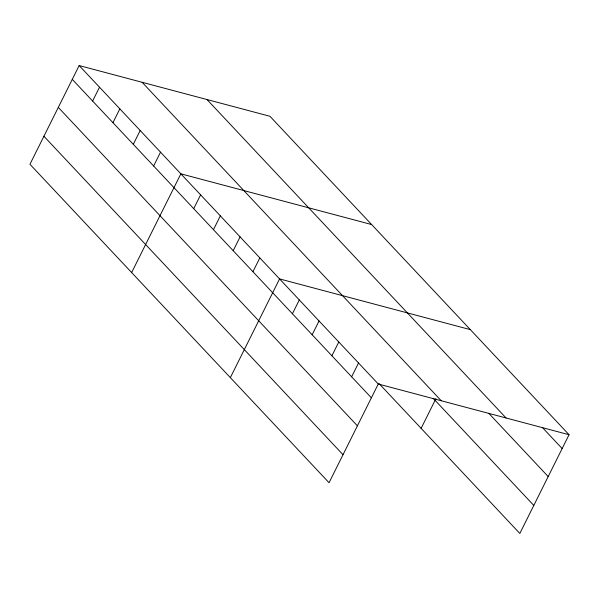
<?xml version="1.0" encoding="UTF-8"?>
<svg xmlns="http://www.w3.org/2000/svg" width="599" height="599" viewBox="0 0 599 599"><rect width="100%" height="100%" fill="white"/><g stroke="black" fill="none" stroke-linecap="round" stroke-linejoin="round"><path stroke-width="0.9" d="M79.165 65.553L29.95 164.276L329.053 482.719L378.269 384.004L79.165 65.553L269.947 116.281L569.05 434.724L519.835 533.447L379.1 383.615M92.613 101.036L99.509 87.207M112.956 122.69L119.845 108.861M133.292 144.344L140.188 130.515M153.629 165.998L160.525 152.168M131.645 272.545L180.861 173.83L371.642 224.55M193.709 208.669L200.605 194.847M213.454 229.687L220.342 215.865M233.191 250.704L240.087 236.882M252.935 271.721L259.824 257.899M230.345 377.632L279.568 278.917L470.35 329.637M292.417 313.756L299.305 299.934M312.154 334.774L319.05 320.952M331.898 355.791L338.787 341.969M351.635 376.808L358.531 362.987M421.127 428.36L435.915 398.694M378.269 384.004L569.05 434.724M542.417 427.536L562.154 448.554M206.992 99.539L506.095 417.99M488.971 413.512L548.19 476.564M142.128 82.295L441.231 400.738M433.182 398.313L533.799 505.429M72.277 79.375L371.38 397.826M58.305 107.393L357.408 425.837M43.914 136.258L343.017 454.701"/></g></svg>
